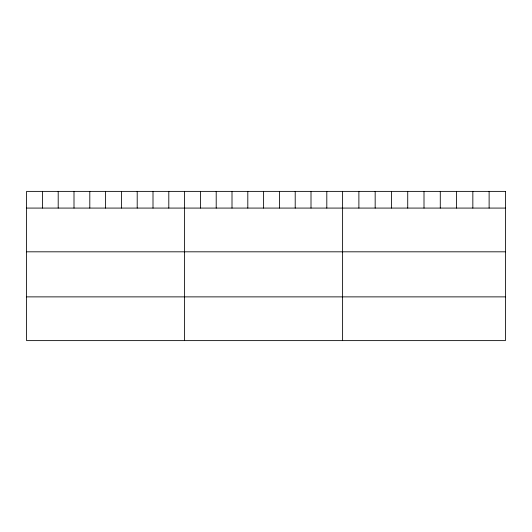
<?xml version="1.0" encoding="UTF-8"?>
<svg xmlns="http://www.w3.org/2000/svg" width="532" height="532" viewBox="0 0 532 532"><rect width="100%" height="100%" fill="white"/><g stroke="black" fill="none" stroke-linecap="round" stroke-linejoin="round"><path stroke-width="0.8" d="M26.6 208.078L505.4 208.078M26.6 251.816L505.4 251.816M26.6 296.876L505.4 296.876M489.121 191.38L489.121 208.078M472.842 191.38L472.842 208.078M456.562 191.38L456.562 208.078M440.283 191.38L440.283 208.078M424.004 191.38L424.004 208.078M407.725 191.38L407.725 208.078M391.446 191.38L391.446 208.078M375.166 191.38L375.166 208.078M358.887 191.38L358.887 208.078M342.608 191.38L342.608 340.62M326.808 191.38L326.808 208.078M311.007 191.38L311.007 208.078M295.207 191.38L295.207 208.078M279.406 191.38L279.406 208.078M263.606 191.38L263.606 208.078M247.806 191.38L247.806 208.078M232.005 191.38L232.005 208.078M216.205 191.38L216.205 208.078M200.404 191.38L200.404 208.078M184.604 191.38L184.604 340.62M168.804 191.38L168.804 208.078M153.003 191.38L153.003 208.078M137.203 191.38L137.203 208.078M121.402 191.38L121.402 208.078M105.602 191.38L105.602 208.078M89.802 191.38L89.802 208.078M74.001 191.38L74.001 208.078M58.201 191.38L58.201 208.078M42.4 191.38L42.4 208.078M505.4 191.38L26.6 191.38L26.6 340.62L505.4 340.62L505.4 191.38"/></g></svg>
